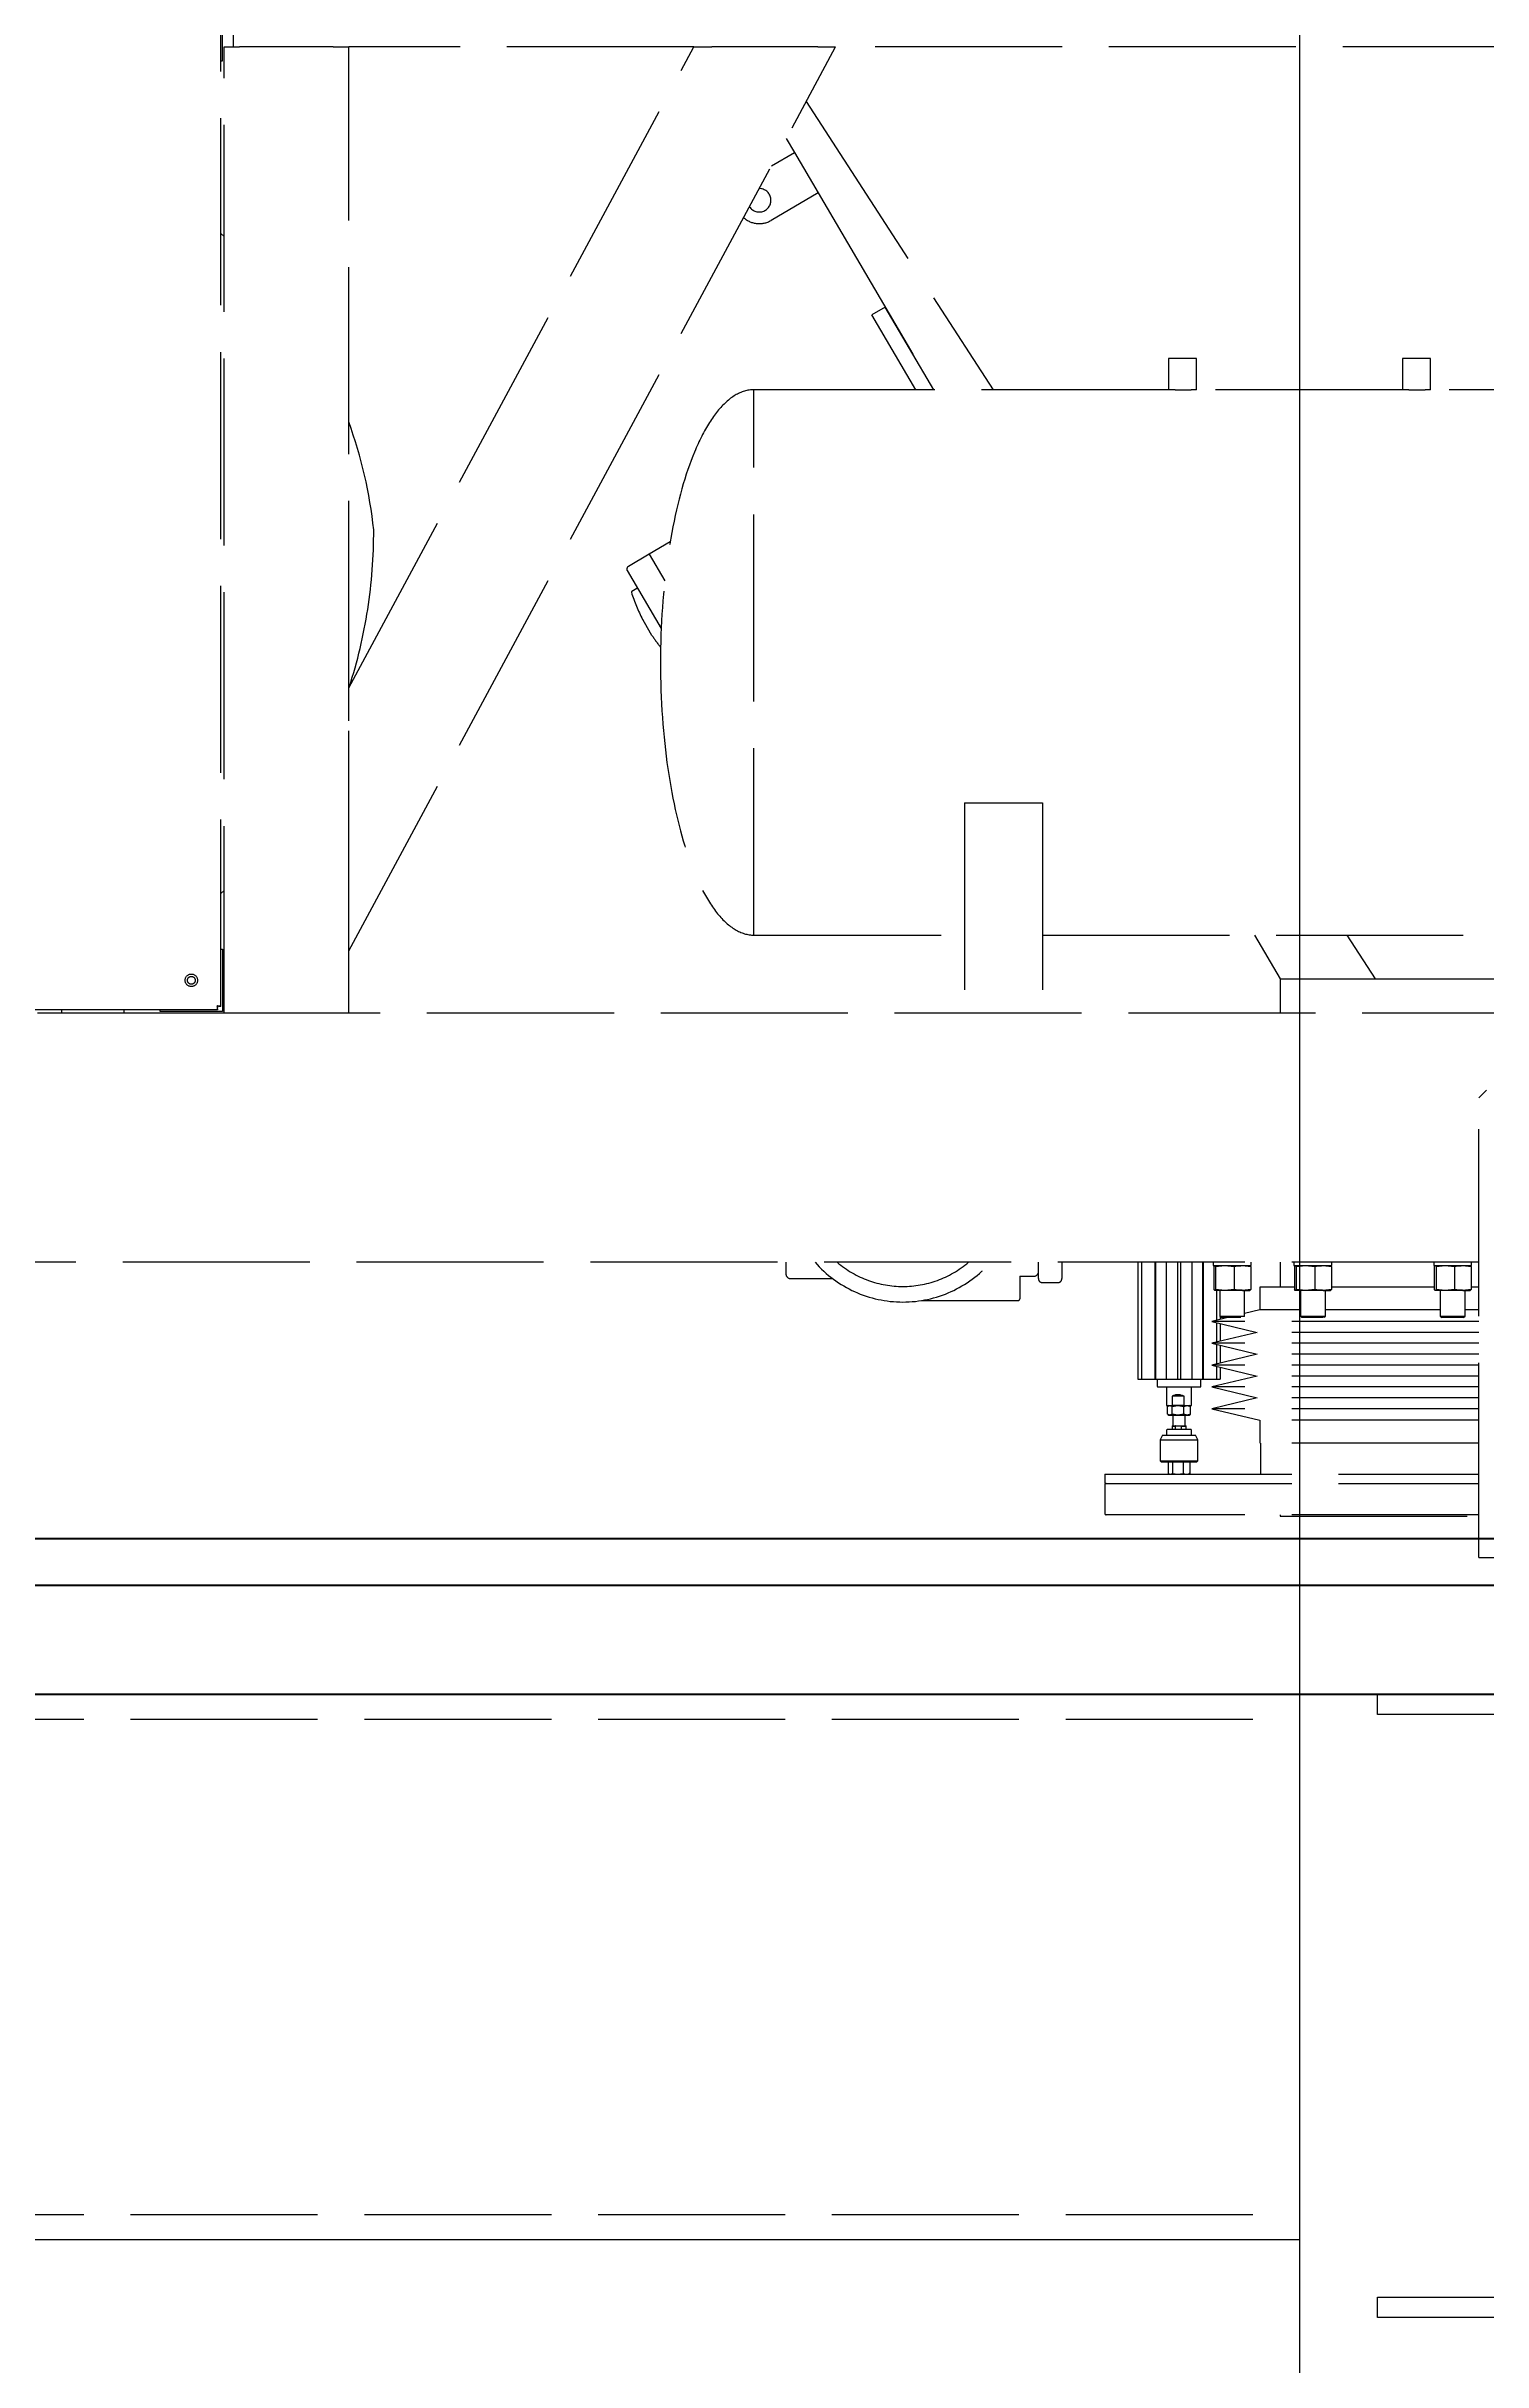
# Model space of a CAD drawing. Header units: millimetres. Extents: x 163705 to 1616509, y 81827 to 302547.
# Drawn here: x 1488232 to 1489153, y 150331 to 151817 of the extents above; entities that cross this region are included whole.
import ezdxf

# ---------------------------------------------------------------- set-up
doc = ezdxf.new("R2010")
doc.units = ezdxf.units.MM
doc.header["$LTSCALE"] = 10
doc.linetypes.add('ACAD_ISO02W100', pattern=[15, 12, -3])
doc.linetypes.add('CENTER2', pattern=[28.575, 19.05, -3.175, 3.175, -3.175])
for name, color, linetype, lineweight in [('1-中心线', 1, 'CENTER2', 0), ('1-剖面线', 8, 'Continuous', 0), ('1-虚线', 8, 'ACAD_ISO02W100', 0), ('1-钢构', 6, 'Continuous', 0)]:
    doc.layers.add(name, color=color, linetype=linetype, lineweight=lineweight)
doc.styles.get("Standard").update_dxf_attribs({"font": 'arial.ttf'})

# ---------------------------------------------------------------- blocks, each defined once
blk = doc.blocks.new('*U267')
blk.add_line((0, 16000), (0, 0))
blk = doc.blocks.new('G$C3A64C6E4')
for p, q in [((0, 390), (0, 403)), ((0, 403), (100, 403)), ((200, 403), (100, 403)), ((200, 390), (200, 403)), ((83, 390), (0, 390)), ((117, 390), (200, 390)), ((96, 29), (96, 377)), ((104, 29), (104, 377)), ((0, 3), (0, 16)), ((0, 16), (83, 16)), ((200, 16), (117, 16)), ((200, 3), (200, 16)), ((100, 3), (0, 3)), ((100, 3), (200, 3))]:
    blk.add_line(p, q)
for centre, start, end in [((83, 377), 0, 90), ((117, 377), 90, 180), ((83, 29), 270, 0), ((117, 29), 180, 270)]:
    blk.add_arc(centre, 13, start, end)
at = {"layer": '1-中心线'}
blk.add_line((100, 0), (100, 406), dxfattribs=at)
blk.add_text('HC_SUPERPART', height=0.001).set_placement((100, 3))
blk = doc.blocks.new('*U283')
for p, q in [((0, 350), (5700, 350)), ((5700, 350), (5700, 0)), ((0, 0), (5700, 0))]:
    blk.add_line(p, q)
at = {"layer": '1-虚线'}
for p, q in [((0, 334), (5700, 334)), ((0, 16), (5700, 16))]:
    blk.add_line(p, q, dxfattribs=at)
blk = doc.blocks.new('*U287')
for p, q in [((0, 100, -1), (40000.1, 100, -19.8)), ((0, 70, -1), (40000.1, 70, -19.8)), ((0, 0, -0.9), (40000.1, 0, -21.3))]:
    blk.add_line(p, q)
blk = doc.blocks.new('G$C61459890')
for p, q in [((1601.8, 606.1), (1601.8, 1249.7)), ((1602.8, 1212.9), (1602.8, 1251.9)), ((1603.8, 601.9), (1603.8, 1221.9)), ((1603.8, 1221.9), (1613.8, 1221.9)), ((1609.8, 1221.9), (1609.8, 1231.9)), ((1673.8, 1221.9), (1613.8, 1221.9)), ((1673.8, 1221.9), (1683.8, 1221.9)), ((1683.8, 641.8), (1996.2, 1221.9)), ((1683.8, 810.6), (1905.3, 1221.9)), ((1905.3, 1221.9), (1683.8, 1221.9)), ((1683.8, 810.6), (1683.8, 1221.9)), ((1905.3, 1221.9), (1916.7, 1221.9)), ((1984.8, 1221.9), (1916.7, 1221.9)), ((1984.8, 1221.9), (1996.2, 1221.9)), ((2891.5, 1221.9), (1996.2, 1221.9)), ((1601.8, 1212.9), (1602.8, 1212.9)), ((1977.3, 1186.8), (2097.2, 1001.9)), ((1964.5, 1163.1), (1969.8, 1154.2)), ((1955, 1145.5), (1969.8, 1154.2)), ((1969.8, 1154.2), (1985, 1128.3)), ((1985, 1128.3), (1954.8, 1110.6)), ((1985, 1128.3), (2059.2, 1001.9)), ((1603.8, 1100.3), (1601.8, 1102.1)), ((2028, 1055), (2019.4, 1049.9)), ((2047.7, 1001.9), (2019.4, 1049.9)), ((2059.2, 1001.9), (2028, 1055)), ((2209.8, 1021.9), (2209.8, 1001.9)), ((2227.8, 1021.9), (2209.8, 1021.9)), ((2227.8, 1001.9), (2227.8, 1021.9)), ((2359.8, 1021.9), (2359.8, 1001.9)), ((2377.8, 1021.9), (2359.8, 1021.9)), ((2377.8, 1001.9), (2377.8, 1021.9)), ((2209.8, 1001.9), (1943.8, 1001.9)), ((1943.8, 651.9), (1943.8, 1001.9)), ((1943.8, 651.9), (1943.8, 1001.9)), ((2359.8, 1001.9), (2227.8, 1001.9)), ((2509.8, 1001.9), (2377.8, 1001.9)), ((1876.5, 896.4), (1863.2, 888.5)), ((1890, 904.3), (1876.5, 896.4)), ((1876.5, 896.4), (1886.6, 879.3)), ((1876.5, 896.4), (1886.6, 879.3)), ((1862.5, 885.8), (1884.3, 848.7)), ((1868.6, 874.3), (1865.4, 872.4)), ((1877.5, 845.7), (1872.4, 854.4)), ((1878.3, 844.2), (1877.5, 845.7)), ((1683.8, 789.5), (1683.8, 810.6)), ((1683.8, 662.9), (1683.8, 789.5)), ((2078.8, 736.8), (2078.8, 601.9)), ((2078.8, 736.8), (2128.8, 736.8)), ((2128.8, 736.8), (2128.8, 601.9)), ((1601.8, 678.6), (1603.8, 680.5)), ((1683.8, 641.8), (1683.8, 662.9)), ((1601.8, 642.9), (1602.8, 642.9)), ((1602.8, 642.9), (1602.8, 602.9)), ((1683.8, 601.9), (1683.8, 641.8)), ((1943.8, 651.9), (2078.8, 651.9)), ((2128.8, 651.9), (2434.8, 651.9)), ((2264.9, 651.9), (2281.3, 623.9)), ((2324.2, 651.9), (2342.3, 623.9)), ((2281.3, 623.9), (2281.3, 601.9)), ((2281.3, 623.9), (2342.3, 623.9)), ((2281.3, 623.9), (2606.3, 623.9)), ((2342.3, 623.9), (2568.7, 623.9)), ((1599.6, 603.9), (896, 603.9)), ((1604, 601.9), (923.8, 601.9)), ((1499.8, 601.9), (1499.8, 603.9)), ((1539.8, 601.9), (1539.8, 603.9)), ((1562.8, 602.9), (1562.8, 603.9)), ((1602.8, 602.9), (1562.8, 602.9)), ((1599.6, 603.9), (1599.6, 605.4)), ((1601.8, 606.1), (1600.3, 606.1)), ((1613.8, 601.9), (1604, 601.9)), ((1673.8, 601.9), (1613.8, 601.9)), ((1683.6, 601.9), (1673.8, 601.9)), ((3204, 601.9), (1683.6, 601.9)), ((2413.8, 552.4), (2408.8, 547.4)), ((2408.8, 257.4), (2408.8, 547.4)), ((2408.8, 441.9), (1197.8, 441.9)), ((1964.3, 441.9), (1964.3, 434.4)), ((1967.3, 431.4), (1994.3, 431.4)), ((2114.3, 432.9), (2123.3, 432.9)), ((2114.3, 432.9), (2114.3, 418.4)), ((2126.3, 435.9), (2126.3, 441.9)), ((2126.3, 431.4), (2126.3, 435.9)), ((2141.3, 441.9), (2141.3, 431.4)), ((2190, 441.9), (2190, 366.9)), ((2192.4, 441.9), (2192.4, 366.9)), ((2201, 441.9), (2201, 366.9)), ((2201.5, 441.9), (2201.5, 366.9)), ((2208.3, 441.9), (2208.3, 366.9)), ((2215.5, 441.9), (2215.5, 366.9)), ((2217.5, 441.9), (2217.5, 366.9)), ((2224.7, 441.9), (2224.7, 366.9)), ((2231.5, 441.9), (2231.5, 366.9)), ((2232, 441.9), (2232, 366.9)), ((2238.5, 441.9), (2238.5, 439.8)), ((2238.5, 439.8), (2262.8, 439.8)), ((2238.8, 439.3), (2239.4, 439.8)), ((2238.8, 439.3), (2238.8, 424.4)), ((2239.4, 439.8), (2239.9, 439.3)), ((2239.9, 439.3), (2245.9, 439.8)), ((2239.9, 439.3), (2239.9, 424.4)), ((2245.9, 439.8), (2251.8, 439.3)), ((2251.8, 439.3), (2251.8, 424.4)), ((2257.2, 439.8), (2262.5, 439.3)), ((2262.5, 439.3), (2261.9, 439.8)), ((2262.5, 439.3), (2262.5, 424.4)), ((2262.8, 439.8), (2262.8, 441.9)), ((2281.3, 441.9), (2281.3, 425.9)), ((2290.2, 441.9), (2290.2, 439.8)), ((2290.2, 439.8), (2314.6, 439.8)), ((2290.5, 439.3), (2291.1, 439.8)), ((2290.5, 439.3), (2290.5, 424.4)), ((2291.1, 439.8), (2291.7, 439.3)), ((2291.7, 439.3), (2297.6, 439.8)), ((2291.7, 439.3), (2291.7, 424.4)), ((2297.6, 439.8), (2303.6, 439.3)), ((2303.6, 439.3), (2303.6, 424.4)), ((2308.9, 439.8), (2314.3, 439.3)), ((2314.3, 439.3), (2313.7, 439.8)), ((2314.3, 439.3), (2314.3, 424.4)), ((2314.6, 439.8), (2314.6, 441.9)), ((2379.9, 441.9), (2379.9, 439.8)), ((2379.9, 439.8), (2404.2, 439.8)), ((2380.2, 439.3), (2380.8, 439.8)), ((2380.2, 439.3), (2380.2, 424.4)), ((2380.8, 439.8), (2381.4, 439.3)), ((2381.4, 439.3), (2387.3, 439.8)), ((2381.4, 439.3), (2381.4, 424.4)), ((2387.3, 439.8), (2393.2, 439.3)), ((2393.2, 439.3), (2393.2, 424.4)), ((2398.6, 439.8), (2403.9, 439.3)), ((2403.9, 439.3), (2403.3, 439.8)), ((2403.9, 439.3), (2403.9, 424.4)), ((2404.2, 439.8), (2404.2, 441.9)), ((2051.5, 417.4), (2113.3, 417.4)), ((2128.8, 428.9), (2138.8, 428.9)), ((2239.4, 423.9), (2238.8, 424.4)), ((2239.9, 424.4), (2239.4, 423.9)), ((2245.9, 423.9), (2239.4, 423.9)), ((2245.9, 423.9), (2239.9, 424.4)), ((2240.6, 423.9), (2240.6, 404.6)), ((2242.6, 423.9), (2242.6, 407.4)), ((2251.8, 424.4), (2245.9, 423.9)), ((2257.2, 423.9), (2245.9, 423.9)), ((2262.5, 424.4), (2257.2, 423.9)), ((2257.2, 423.9), (2262, 423.9)), ((2258.6, 407.4), (2258.6, 423.9)), ((2261.9, 423.9), (2262.5, 424.4)), ((2268.3, 425.9), (2268.3, 411.3)), ((2290.5, 425.9), (2268.3, 425.9)), ((2291.1, 423.9), (2290.5, 424.4)), ((2291.7, 424.4), (2291.1, 423.9)), ((2297.6, 423.9), (2291.1, 423.9)), ((2297.6, 423.9), (2291.7, 424.4)), ((2294.4, 423.9), (2294.4, 407.4)), ((2303.6, 424.4), (2297.6, 423.9)), ((2308.9, 423.9), (2297.6, 423.9)), ((2314.3, 424.4), (2308.9, 423.9)), ((2308.9, 423.9), (2313.7, 423.9)), ((2310.4, 407.4), (2310.4, 423.9)), ((2313.7, 423.9), (2314.3, 424.4)), ((2380.2, 425.9), (2314.3, 425.9)), ((2380.8, 423.9), (2380.2, 424.4)), ((2381.4, 424.4), (2380.8, 423.9)), ((2387.3, 423.9), (2380.8, 423.9)), ((2387.3, 423.9), (2381.4, 424.4)), ((2384.1, 423.9), (2384.1, 407.4)), ((2393.2, 424.4), (2387.3, 423.9)), ((2398.6, 423.9), (2387.3, 423.9)), ((2403.9, 424.4), (2398.6, 423.9)), ((2398.6, 423.9), (2403.4, 423.9)), ((2400.1, 407.4), (2400.1, 423.9)), ((2403.3, 423.9), (2403.9, 424.4)), ((2408.8, 425.9), (2403.9, 425.9)), ((2247.9, 406.4), (2237.5, 403.9)), ((2237.5, 403.9), (2266.7, 396.9)), ((2408.8, 403.9), (2237.5, 403.9)), ((2240.6, 403.2), (2240.6, 390.6)), ((2242.6, 407.4), (2243.6, 406.4)), ((2242.6, 407.4), (2258.6, 407.4)), ((2243, 407), (2243, 405.2)), ((2243, 402.6), (2243, 391.2)), ((2256.1, 406.4), (2243.6, 406.4)), ((2258.5, 407.2), (2258.6, 407.4)), ((2268.3, 411.3), (2258.6, 409)), ((2294.4, 411.3), (2268.3, 411.3)), ((2294.4, 407.4), (2295.4, 406.4)), ((2294.4, 407.4), (2310.4, 407.4)), ((2309.3, 406.4), (2295.4, 406.4)), ((2309.6, 406.6), (2310.4, 407.4)), ((2384.1, 411.3), (2310.4, 411.3)), ((2384.1, 407.4), (2385.1, 406.4)), ((2384.1, 407.4), (2400.1, 407.4)), ((2399.1, 406.4), (2385.1, 406.4)), ((2399.1, 406.4), (2400.1, 407.4)), ((2408.8, 411.3), (2400.1, 411.3)), ((2266.7, 396.9), (2237.5, 389.9)), ((2237.5, 389.9), (2266.7, 382.9)), ((2408.8, 389.9), (2237.5, 389.9)), ((2240.6, 389.2), (2240.6, 376.6)), ((2243, 388.6), (2243, 377.2)), ((2408.8, 396.9), (2266.7, 396.9)), ((2266.7, 382.9), (2237.5, 375.9)), ((2237.5, 375.9), (2266.7, 368.9)), ((2408.8, 375.9), (2237.5, 375.9)), ((2240.6, 375.2), (2240.6, 366.9)), ((2243, 374.6), (2243, 366.9)), ((2408.8, 382.9), (2266.7, 382.9)), ((2190, 366.9), (2192.4, 366.9)), ((2192.4, 366.9), (2201, 366.9)), ((2201, 366.9), (2201.5, 366.9)), ((2201.5, 366.9), (2208.1, 366.9)), ((2202.5, 366.9), (2202.5, 362.4)), ((2203, 361.9), (2230, 361.9)), ((2208.1, 366.9), (2208.3, 366.9)), ((2208.3, 366.9), (2215.5, 366.9)), ((2208.5, 361.9), (2208.5, 350.1)), ((2215.5, 366.9), (2215.7, 366.9)), ((2215.7, 366.9), (2217.3, 366.9)), ((2217.3, 366.9), (2217.5, 366.9)), ((2217.5, 366.9), (2224.7, 366.9)), ((2224.5, 350.1), (2224.5, 361.9)), ((2224.7, 366.9), (2224.9, 366.9)), ((2224.9, 366.9), (2231.5, 366.9)), ((2230.5, 362.4), (2230.5, 366.9)), ((2231.5, 366.9), (2232, 366.9)), ((2232, 366.9), (2240.6, 366.9)), ((2266.7, 368.9), (2237.5, 361.9)), ((2237.5, 361.9), (2266.7, 354.9)), ((2408.8, 361.9), (2237.5, 361.9)), ((2240.6, 366.9), (2243, 366.9)), ((2408.8, 368.9), (2266.7, 368.9)), ((2208.5, 350.1), (2208.7, 349.9)), ((2208.5, 350.1), (2212, 350.1)), ((2208.7, 349.9), (2212.5, 349.9)), ((2209, 349.3), (2210.5, 349.9)), ((2209, 344.5), (2209, 349.3)), ((2210.5, 343.9), (2209, 344.5)), ((2210, 349.9), (2209.4, 349.5)), ((2209.4, 344.3), (2210, 343.9)), ((2210, 343.9), (2210.5, 343.9)), ((2210.5, 349.9), (2212, 349.3)), ((2212, 344.5), (2210.5, 343.9)), ((2210.5, 343.9), (2215.8, 343.9)), ((2212, 355.9), (2212, 350.1)), ((2219.7, 355.9), (2212, 355.9)), ((2212, 349.3), (2215.8, 349.9)), ((2212, 344.5), (2212, 349.3)), ((2215.8, 343.9), (2212, 344.5)), ((2219.2, 349.9), (2212.5, 349.9)), ((2212.5, 343.9), (2212.5, 336.9)), ((2215.8, 349.9), (2219.5, 349.3)), ((2219.5, 344.5), (2215.8, 343.9)), ((2215.8, 343.9), (2221.7, 343.9)), ((2219.2, 349.9), (2224.2, 349.9)), ((2219.5, 349.3), (2221.7, 349.9)), ((2219.5, 344.5), (2219.5, 349.3)), ((2221.7, 343.9), (2219.5, 344.5)), ((2219.7, 350.1), (2219.7, 355.9)), ((2219.7, 350.1), (2224.5, 350.1)), ((2220.5, 336.9), (2220.5, 343.9)), ((2221.7, 349.9), (2223.9, 349.3)), ((2223.9, 344.5), (2221.7, 343.9)), ((2221.7, 343.9), (2223, 343.9)), ((2223.6, 349.5), (2223, 349.9)), ((2223, 343.9), (2223.6, 344.3)), ((2223.9, 349.3), (2223.6, 349.5)), ((2223.6, 344.3), (2223.9, 344.5)), ((2223.9, 344.5), (2223.9, 349.3)), ((2224.2, 349.9), (2224.5, 350.1)), ((2266.7, 354.9), (2237.5, 347.9)), ((2237.5, 347.9), (2268.3, 340.5)), ((2408.8, 347.9), (2237.5, 347.9)), ((2408.8, 354.9), (2266.7, 354.9)), ((2206, 330.9), (2204.5, 327.9)), ((2204.5, 327.9), (2204.5, 314.4)), ((2204.5, 327.9), (2215.1, 327.9)), ((2206, 330.9), (2215.3, 330.9)), ((2208.5, 333.9), (2208.5, 330.9)), ((2223.7, 334.7), (2209.3, 334.7)), ((2212.2, 336.9), (2212, 336.7)), ((2212, 336.7), (2212, 334.7)), ((2212, 336.7), (2214, 336.7)), ((2212.2, 336.9), (2214.5, 336.9)), ((2214, 336.7), (2214, 334.7)), ((2214.5, 336.9), (2216, 336.9)), ((2215.1, 327.9), (2228.5, 327.9)), ((2215.3, 330.9), (2227, 330.9)), ((2216, 336.9), (2217.6, 336.9)), ((2217.6, 336.9), (2220.8, 336.9)), ((2218.1, 336.7), (2221, 336.7)), ((2218.1, 334.7), (2218.1, 336.7)), ((2221, 336.7), (2220.8, 336.9)), ((2221, 334.7), (2221, 336.7)), ((2224.5, 330.9), (2224.5, 333.9)), ((2228.5, 327.9), (2227, 330.9)), ((2228.5, 314.4), (2228.5, 327.9)), ((2268.3, 340.5), (2268.3, 325.9)), ((2408.8, 340.5), (2268.3, 340.5)), ((2204.5, 314.4), (2205, 313.9)), ((2204.5, 314.4), (2215.1, 314.4)), ((2205, 313.9), (2215.2, 313.9)), ((2209.6, 313.9), (2209.6, 306.4)), ((2212.4, 313.9), (2212.4, 306.4)), ((2215.1, 314.4), (2228.5, 314.4)), ((2215.2, 313.9), (2228, 313.9)), ((2219.2, 313.9), (2219.2, 306.4)), ((2223.4, 313.9), (2223.4, 306.4)), ((2228, 313.9), (2228.5, 314.4)), ((2408.8, 325.9), (2268.3, 325.9)), ((2268.8, 325.9), (2268.8, 305.9)), ((2168.8, 305.9), (2168.8, 299.9)), ((2168.8, 305.9), (2408.8, 305.9)), ((2168.8, 299.9), (2408.8, 299.9)), ((2168.8, 298.9), (2168.8, 280.9)), ((2209.6, 306.4), (2211, 305.9)), ((2209.9, 306.2), (2210.5, 305.9)), ((2211, 305.9), (2212.4, 306.4)), ((2212.4, 306.4), (2215.8, 305.9)), ((2215.8, 305.9), (2219.2, 306.4)), ((2219.2, 306.4), (2221.3, 305.9)), ((2221.3, 305.9), (2223.4, 306.4)), ((2222.5, 305.9), (2223.1, 306.2)), ((2223.4, 306.4), (2223, 306.3)), ((2408.8, 279.9), (2169.8, 279.9)), ((2281.3, 279.9), (2281.3, 278.9)), ((2281.3, 278.9), (2408.8, 278.9)), ((2408.8, 252.4), (2408.8, 257.4)), ((2408.8, 252.4), (2478.8, 252.4))]:
    blk.add_line(p, q)
for radius in [4, 2.5]:
    blk.add_circle((1582.8, 622.9), radius)
for centre, radius, start, end in [((1947.2, 1123.5), 7.5, 213.4947, 90), ((1947.2, 1123.5), 15, 228.0304, 300.4342), ((1405.2, 880.4), 296.3, 6.1033, 19.8924), ((1376.1, 910.6), 323.7, 342.1314, 0.229), ((1864.2, 886.8), 2, 120.4342, 210.4342), ((1865.6, 872), 0.5, 120.4342, 197.646), ((1971.1, 905.6), 111.2, 197.646, 207.3924), ((1868.4, 874.8), 0.5, 300.4342, 30.4342), ((1971.1, 905.6), 111.2, 213.476, 218.369), ((1967.3, 434.4), 3, 180, 270), ((2039.3, 491.4), 75, 221.2999, 318.7001), ((2039.3, 491.4), 65, 229.6, 310.4), ((2123.3, 435.9), 3, 270, 0), ((2128.8, 431.4), 2.5, 180, 270), ((2138.8, 431.4), 2.5, 270, 0), ((2113.3, 418.4), 1, 270, 0), ((2203, 362.4), 0.5, 180, 270), ((2230, 362.4), 0.5, 270, 0), ((2209.3, 333.9), 0.8, 90, 180), ((2223.7, 333.9), 0.8, 0, 90), ((2169.8, 298.9), 1, 90, 180), ((2169.8, 280.9), 1, 180, 270)]:
    blk.add_arc(centre, radius, start, end)
for centre, major_axis, ratio, start_param, end_param in [((1943.8, 826.9), (0, 175), 0.342857, 0, 1.570796), ((1943.8, 826.9), (0, -175), 0.342857, 4.712389, 6.283185), ((2216.5, 348.9), (-5.91, 5.91), 0.911951, 5.038446, 6.049167)]:
    blk.add_ellipse(centre, major_axis=major_axis, ratio=ratio, start_param=start_param, end_param=end_param)
for points, knots in [([(2227.8, 1001.9), (2227.7, 1001.9), (2227.5, 1001.9), (2226, 1001.8), (2223.7, 1001.7), (2220.8, 1001.7), (2217.8, 1001.7), (2214.8, 1001.7), (2212.3, 1001.8), (2210.6, 1001.9), (2209.8, 1001.9), (2209.9, 1001.9), (2209.9, 1001.9)], [0, 0, 0, 0, 0.107274, 0.214544, 0.321904, 0.429321, 0.536642, 0.643862, 0.751135, 0.858531, 0.96593, 1, 1, 1, 1]), ([(2377.8, 1001.9), (2377.7, 1001.9), (2377.5, 1001.9), (2376, 1001.8), (2373.7, 1001.7), (2370.8, 1001.7), (2367.8, 1001.7), (2364.8, 1001.7), (2362.3, 1001.8), (2360.6, 1001.9), (2359.8, 1001.9), (2359.9, 1001.9), (2359.9, 1001.9)], [0, 0, 0, 0, 0.107274, 0.214544, 0.321904, 0.429321, 0.536642, 0.643862, 0.751135, 0.858531, 0.96593, 1, 1, 1, 1]), ([(2251.8, 439.3), (2252.2, 439.4), (2254, 439.7), (2255.8, 439.7), (2257.2, 439.8)], [0, 0, 0, 0, 0.2234044, 1, 1, 1, 1]), ([(2303.6, 439.3), (2304, 439.4), (2305.7, 439.7), (2307.5, 439.7), (2308.9, 439.8)], [0, 0, 0, 0, 0.223404, 1, 1, 1, 1]), ([(2393.2, 439.3), (2393.6, 439.4), (2395.4, 439.7), (2397.2, 439.7), (2398.6, 439.8)], [0, 0, 0, 0, 0.223404, 1, 1, 1, 1]), ([(2257.2, 423.9), (2255.8, 424), (2254, 424), (2252.2, 424.3), (2251.8, 424.4)], [0, 0, 0, 0, 0.776596, 1, 1, 1, 1]), ([(2308.9, 423.9), (2307.5, 424), (2305.7, 424), (2304, 424.3), (2303.6, 424.4)], [0, 0, 0, 0, 0.776596, 1, 1, 1, 1]), ([(2398.6, 423.9), (2397.2, 424), (2395.4, 424), (2393.6, 424.3), (2393.2, 424.4)], [0, 0, 0, 0, 0.776596, 1, 1, 1, 1]), ([(2212, 350.1), (2212.1, 350.1), (2212.3, 350), (2212.5, 349.9), (2212.5, 349.9)], [0, 0, 0, 0, 0.560003, 1, 1, 1, 1]), ([(2219.2, 349.9), (2219.3, 349.9), (2219.4, 350), (2219.6, 350.1), (2219.7, 350.1)], [0, 0, 0, 0, 0.560606, 1, 1, 1, 1]), ([(2214.5, 336.9), (2214.4, 336.9), (2214.2, 336.8), (2214.1, 336.7), (2214, 336.7)], [0, 0, 0, 0, 0.561148, 1, 1, 1, 1]), ([(2218.1, 336.7), (2218, 336.7), (2217.8, 336.8), (2217.7, 336.9), (2217.6, 336.9)], [0, 0, 0, 0, 0.559745, 1, 1, 1, 1])]:
    blk.add_open_spline(points, degree=3, knots=knots)
for points in [[(1601.8, 606.1), (1601.8, 606.1), (1601.7, 606.2), (1601.1, 606.3), (1600.3, 606.3), (1599.7, 606.4), (1599.3, 606.4)], [(1599.3, 606.4), (1599.3, 606.1), (1599.4, 605.4), (1599.5, 604.6), (1599.5, 604), (1599.6, 603.9), (1599.6, 603.9)], [(1600.3, 606.1), (1600.3, 606.1), (1600.3, 606.2), (1600, 606.3), (1599.7, 606.3), (1599.5, 606.4), (1599.3, 606.4)], [(1599.3, 606.4), (1599.3, 606.3), (1599.4, 606), (1599.5, 605.7), (1599.5, 605.4), (1599.6, 605.4), (1599.6, 605.4)]]:
    blk.add_open_spline(points, degree=3)
at = {"layer": '1-剖面线', "lineweight": 18}
blk.add_line((700.3, 264.7), (3794.6, 264.7), dxfattribs=at)

msp = doc.modelspace()

# ---------------------------------------------------------------- block references
msp.add_blockref('*U287', (1467185.648, 150759.632, 21.29))
at = {"layer": '1-虚线'}
for name, p in [('G$C61459890', (1486741.825, 150594.935)), ('G$C3A64C6E4', (1489085.648, 150356.632))]:
    msp.add_blockref(name, p, dxfattribs=at)
at = {"layer": '1-钢构'}
for name, p in [('*U267', (1489035.648, 143059.632)), ('*U283', (1483335.648, 150409.632))]:
    msp.add_blockref(name, p, dxfattribs=at)

doc.saveas('drawing.dxf')
